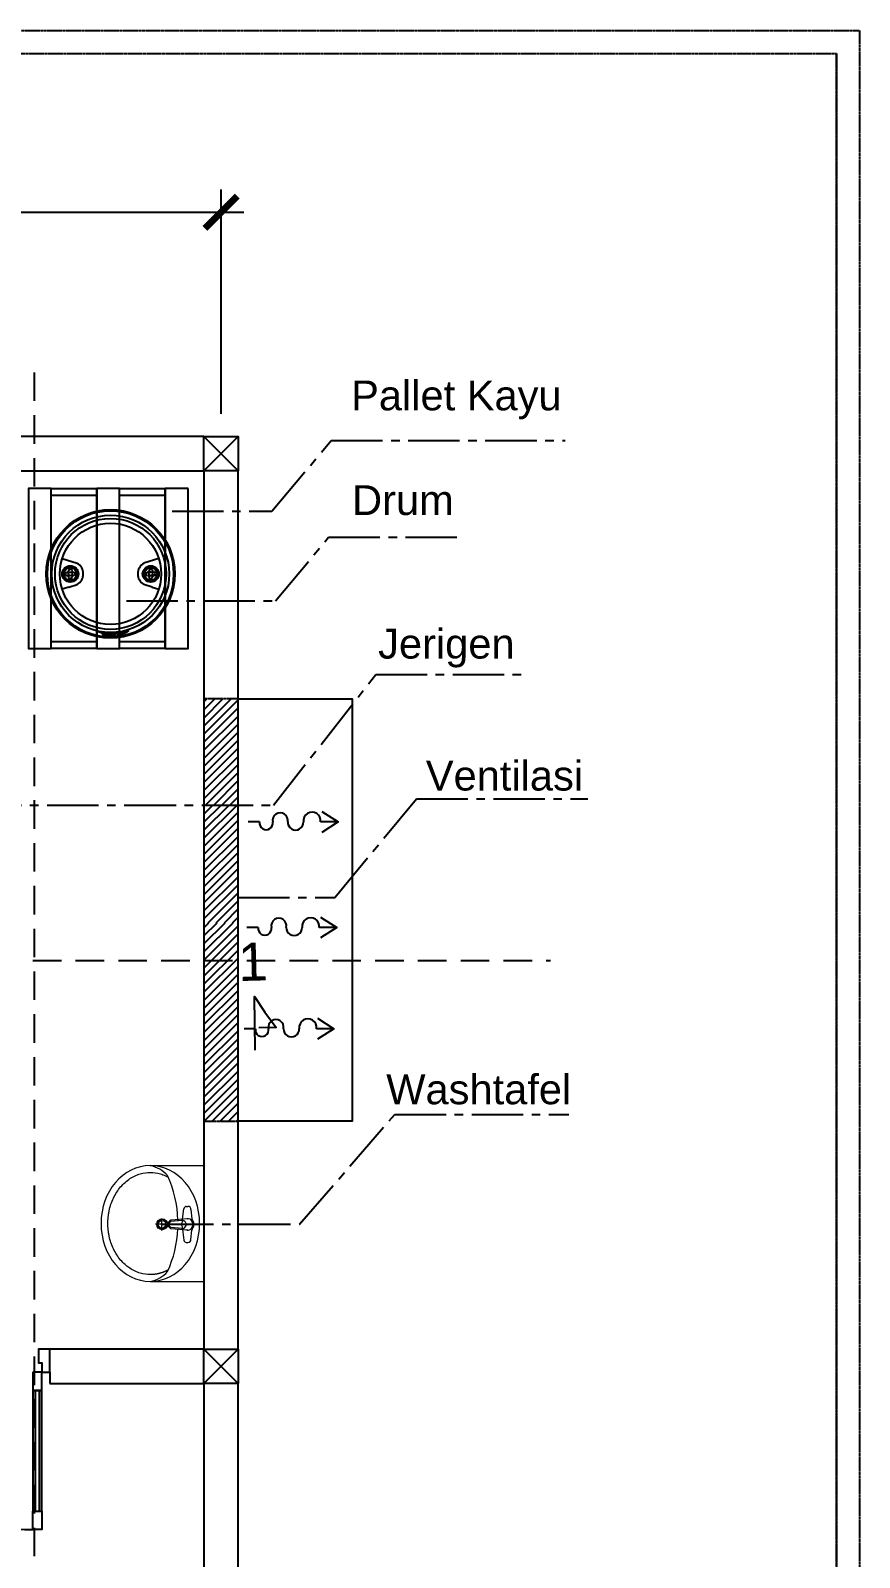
# Model space of a CAD drawing. Header units: millimetres. Extents: x 19989 to 114677, y -6335 to 49043.
# Drawn here: x 75628 to 79260, y 16777 to 23468 of the extents above; entities that cross this region are included whole.
import ezdxf

# ---------------------------------------------------------------- set-up
doc = ezdxf.new("R2010")
doc.units = ezdxf.units.MM
doc.header["$MEASUREMENT"] = 0
doc.linetypes.add('( Hidden )', pattern=[0.375, 0.25, -0.125])
doc.linetypes.add('CENTER2', pattern=[1.125, 0.75, -0.125, 0.125, -0.125])
doc.layers.get('Defpoints').update_dxf_attribs({"lineweight": 0})
for name, color, linetype in [('A-DIM', 15, 'Continuous'), ('A-Door', 150, 'Continuous'), ('A-Glaz', 92, 'Continuous'), ('Edges', 7, 'Continuous')]:
    doc.layers.add(name, color=color, linetype=linetype)
doc.styles.add('ISO9', font='iso9.shx')
doc.styles.get("Standard").update_dxf_attribs({"font": 'arial.ttf'})
doc.dimstyles.new('DIM100', dxfattribs={"dimscale": 100, "dimtxt": 1, "dimasz": 1, "dimexe": 1, "dimexo": 1, "dimgap": 1, "dimtad": 1, "dimdec": 0, "dimzin": 0, "dimdsep": 46, "dimtxsty": 'ISO9', "dimblk1": 'TICK', "dimblk2": 'TICK', "dimsah": 1, "dimcen": 0.09, "dimclrd": 15, "dimclre": 15, "dimclrt": 1, "dimadec": 0, "dimazin": 0, "dimtfac": 1, "dimtdec": 0, "dimtofl": 0, "dimtmove": 2, "dimatfit": 3, "dimldrblk": 'TICK', "dimfxl": 1, "dimtolj": 1, "dimtzin": 0, "dimarcsym": 0})

# ---------------------------------------------------------------- blocks, each defined once
blk = doc.blocks.new('TICK')
at = {"color": 2}
blk.add_line((-1, 0), (1, 0), dxfattribs=at)
at = {"color": 2, "const_width": 0.3, "flags": 128}
blk.add_lwpolyline([(-0.707, -0.707), (0.707, 0.707)], dxfattribs=at)
blk = doc.blocks.new('*D17')
at = {"layer": 'A-DIM', "color": 15, "lineweight": -2, "transparency": 16777216}
for p, q in [((73462.8, 21788.8), (73462.8, 22772.1)), ((76462.8, 21788.8), (76462.8, 22772.1)), ((73562.8, 22672.1), (76362.8, 22672.1))]:
    blk.add_line(p, q, dxfattribs=at)
at = {"layer": 'Defpoints', "color": 0, "transparency": 16777216}
for p in [(76462.8, 22672.1), (73462.8, 21688.8), (76462.8, 21688.8)]:
    blk.add_point(p, dxfattribs=at)
at = {"layer": 'A-DIM', "color": 15, "lineweight": -2, "transparency": 16777216, "xscale": 100, "yscale": 100, "zscale": 100, "rotation": 180}
blk.add_blockref('TICK', (73462.8, 22672.1), dxfattribs=at)
at = {"layer": 'A-DIM', "color": 15, "lineweight": -2, "transparency": 16777216, "xscale": 100, "yscale": 100, "zscale": 100}
blk.add_blockref('TICK', (76462.8, 22672.1), dxfattribs=at)
at = {"layer": 'A-DIM', "color": 1, "transparency": 16777216, "insert": (74962.8, 22822.1), "char_height": 100, "attachment_point": 5, "style": 'ISO9'}
blk.add_mtext('\\A1;3000', dxfattribs=at)
blk = doc.blocks.new('A$C33FC0FF0')
at = {"lineweight": 5}
for p, q in [((0, 0.4507), (0.508, 0.4507)), ((0, 0.2159), (0, 0.4507)), ((0.508, 0.2159), (0.508, 0.4507)), ((0.1789, 0.3732), (0.1792, 0.3806)), ((0.2354, 0.3571), (0.1891, 0.3634)), ((0.1929, 0.3939), (0.2338, 0.3984)), ((0.2335, 0.3797), (0.2398, 0.3058)), ((0.2409, 0.3556), (0.2454, 0.3058)), ((0.2576, 0.3357), (0.2576, 0.2387)), ((0.2759, 0.3552), (0.2714, 0.3058)), ((0.2832, 0.3797), (0.277, 0.3058)), ((0.281, 0.3571), (0.3273, 0.3634)), ((0.3236, 0.3939), (0.2827, 0.3984)), ((0.3375, 0.3732), (0.3372, 0.3806)), ((0.2483, 0.2966), (0.2503, 0.2841)), ((0.2681, 0.2966), (0.2661, 0.2841)), ((0.2841, 0.267), (0.2315, 0.267))]:
    blk.add_line(p, q, dxfattribs=at)
for radius in [0.0238, 0.0218, 0.0168]:
    blk.add_circle((0.2574, 0.2676), radius, dxfattribs=at)
for centre, radius, start, end in [((0.2584, 0.3802), 0.0249, 351.54663, 188.45337), ((0.2584, 0.3802), 0.0277, 49.17451, 130.75251), ((0.2584, 0.3802), 0.0219, 37.14189, 142.85811), ((0.2545, -0.1673), 0.5045, 91.75198, 114.66864), ((0.1903, 0.3749), 0.0115, 188.60956, 263.97132), ((0.1922, 0.381), 0.0129, 87.02469, 181.37616), ((0.2328, 0.4098), 0.0115, 274.68096, 310.75251), ((0.2584, 0.3555), 0.0175, 352.53044, 188.64942), ((0.2427, 0.3589), 0.00379, 241.88716, 322.88594), ((0.26, 0.3772), 0.0251, 235.27917, 265.14883), ((0.2557, 0.3798), 0.0276, 274.57232, 303.01377), ((0.2737, 0.3589), 0.00379, 217.11406, 298.11284), ((0.284, 0.4098), 0.0115, 229.17451, 265.31904), ((0.2545, -0.1673), 0.5045, 65.33136, 87.44894), ((0.3242, 0.381), 0.0129, 358.62384, 92.97531), ((0.3261, 0.3749), 0.0115, 276.02868, 351.39044), ((0.136, 0.1886), 0.1379, 131.90607, 168.53046), ((0.2584, 0.3149), 0.0207, 206.0612, 333.9388), ((0.2584, 0.3132), 0.015, 209.69773, 330.30227), ((0.2582, 0.2909), 0.0104, 220.61316, 319.38684), ((0.373, 0.1886), 0.1379, 11.46972, 48.09393)]:
    blk.add_arc(centre, radius, start, end, dxfattribs=at)
at = {"lineweight": 5, "extrusion": (5.55112e-17, -3.33067e-16, -1)}
blk.add_ellipse((0.254, 0.2159), major_axis=(0.254, 0), ratio=0.850394, dxfattribs=at)
at = {"lineweight": 5}
blk.add_open_spline([(0.4566, 0.295), (0.4577, 0.2931), (0.4587, 0.2912), (0.4603, 0.2883), (0.4607, 0.2873), (0.4617, 0.2854), (0.4622, 0.2844), (0.4627, 0.2832), (0.4629, 0.283), (0.4633, 0.282), (0.4636, 0.2813), (0.4644, 0.2796), (0.4648, 0.2786), (0.4657, 0.2767), (0.4661, 0.2757), (0.4668, 0.2737), (0.4672, 0.2728), (0.468, 0.2708), (0.4683, 0.2698), (0.469, 0.2679), (0.4694, 0.2669), (0.4699, 0.2655), (0.47, 0.265), (0.4703, 0.264), (0.4705, 0.2635), (0.4708, 0.2625), (0.471, 0.262), (0.4713, 0.2611), (0.4714, 0.2606), (0.4715, 0.2601), (0.4716, 0.2601), (0.4717, 0.2596), (0.4718, 0.2591), (0.4721, 0.2582), (0.4722, 0.2577), (0.4725, 0.2567), (0.4726, 0.2562), (0.4729, 0.2552), (0.473, 0.2548), (0.4734, 0.2533), (0.4736, 0.2523), (0.4741, 0.2504), (0.4743, 0.2494), (0.4747, 0.2475), (0.4749, 0.2465), (0.4753, 0.2446), (0.4755, 0.2437), (0.4758, 0.2417), (0.476, 0.2408), (0.4763, 0.2389), (0.4764, 0.2379), (0.4767, 0.236), (0.4768, 0.2351), (0.477, 0.2332), (0.4771, 0.2322), (0.4774, 0.2294), (0.4776, 0.2275), (0.4778, 0.2238), (0.4779, 0.2219), (0.478, 0.2191), (0.478, 0.2182), (0.478, 0.2168), (0.478, 0.2163), (0.478, 0.2159), (0.478, 0.2017), (0.476, 0.1868), (0.4693, 0.1641), (0.4665, 0.1565), (0.4595, 0.1415), (0.4553, 0.134), (0.4493, 0.1249), (0.448, 0.1231), (0.4429, 0.1159), (0.4387, 0.1106), (0.4281, 0.0987), (0.4214, 0.0921), (0.4069, 0.0798), (0.3992, 0.0741), (0.3828, 0.0636), (0.3742, 0.0588), (0.3564, 0.0503), (0.3473, 0.0466), (0.3286, 0.0403), (0.319, 0.0377), (0.305, 0.0347), (0.3003, 0.0339), (0.2908, 0.0324), (0.2861, 0.0318), (0.2769, 0.0308), (0.2722, 0.0304), (0.2631, 0.03), (0.2587, 0.0299), (0.2539, 0.0299), (0.2538, 0.0299), (0.2491, 0.0299), (0.2448, 0.03), (0.2358, 0.0304), (0.2311, 0.0308), (0.2219, 0.0318), (0.2172, 0.0324), (0.2077, 0.0339), (0.203, 0.0347), (0.189, 0.0377), (0.1794, 0.0403), (0.1607, 0.0466), (0.1516, 0.0503), (0.1338, 0.0588), (0.1252, 0.0636), (0.1088, 0.0741), (0.1011, 0.0798), (0.0866, 0.0921), (0.0799, 0.0987), (0.0678, 0.1123), (0.0623, 0.1195), (0.0527, 0.134), (0.0485, 0.1415), (0.0415, 0.1565), (0.0387, 0.1641), (0.032, 0.1868), (0.03, 0.2017), (0.03, 0.2301), (0.032, 0.245), (0.0387, 0.2676), (0.0415, 0.2752), (0.0469, 0.2866), (0.0489, 0.2906), (0.051, 0.2944)], degree=3, knots=[2.909358, 2.909358, 2.909358, 2.909358, 3.057135, 3.057135, 3.131023, 3.131023, 3.204911, 3.204911, 3.223577, 3.223577, 3.278799, 3.278799, 3.352687, 3.352687, 3.426575, 3.426575, 3.500463, 3.500463, 3.574351, 3.574351, 3.64824, 3.64824, 3.685184, 3.685184, 3.722128, 3.722128, 3.759072, 3.759072, 3.796016, 3.796016, 3.796675, 3.796675, 3.83296, 3.83296, 3.869904, 3.869904, 3.906848, 3.906848, 3.943792, 3.943792, 4.01768, 4.01768, 4.091568, 4.091568, 4.165457, 4.165457, 4.239345, 4.239345, 4.313233, 4.313233, 4.387121, 4.387121, 4.461009, 4.461009, 4.534897, 4.534897, 4.682673, 4.682673, 4.83045, 4.83045, 4.904338, 4.904338, 4.942871, 4.942871, 4.942871, 5.090647, 5.090647, 5.164535, 5.164535, 5.238424, 5.238424, 5.257089, 5.257089, 5.312312, 5.312312, 5.3862, 5.3862, 5.460088, 5.460088, 5.533976, 5.533976, 5.607864, 5.607864, 5.681752, 5.681752, 5.718696, 5.718696, 5.755641, 5.755641, 5.792585, 5.792585, 5.829529, 5.829529, 5.830188, 5.830188, 5.866473, 5.866473, 5.903417, 5.903417, 5.940361, 5.940361, 5.977305, 5.977305, 6.051193, 6.051193, 6.125081, 6.125081, 6.198969, 6.198969, 6.272857, 6.272857, 6.346746, 6.346746, 6.420634, 6.420634, 6.494522, 6.494522, 6.56841, 6.56841, 6.716186, 6.716186, 6.863963, 6.863963, 6.937851, 6.937851, 6.976384, 6.976384, 6.976384, 6.976384], dxfattribs=at)
blk = doc.blocks.new('plasticwaterdrumplan')
at = {"layer": 'Edges'}
for p, q in [((19.15, 3.55), (22, 2.66)), ((37.52, 3.55), (34.66, 2.66)), ((19.8, 0.65), (19.83, 0.88)), ((19.83, 0.42), (19.8, 0.65)), ((19.83, 0.88), (19.88, 1)), ((19.88, 0.3), (19.83, 0.42)), ((19.88, 1), (20.09, 0.86)), ((19.88, 0.3), (20.09, 0.44)), ((20.09, 0.86), (20.13, 0.97)), ((20.13, 0.33), (20.09, 0.44)), ((20.13, 0.97), (20.23, 1.1)), ((20.23, 0.2), (20.13, 0.33)), ((20.23, 1.1), (20.36, 1.2)), ((20.36, 0.1), (20.23, 0.2)), ((20.33, 1.45), (20.45, 1.5)), ((20.33, 1.45), (20.47, 1.24)), ((20.33, -0.15), (20.47, 0.06)), ((20.36, 1.2), (20.47, 1.24)), ((20.47, 0.06), (20.36, 0.1)), ((20.45, 1.5), (20.68, 1.53)), ((20.68, 1.53), (20.91, 1.5)), ((20.68, 1.01), (20.77, 1)), ((21.03, 1.45), (20.89, 1.24)), ((20.89, 1.24), (21, 1.2)), ((21, 0.1), (20.89, 0.06)), ((21.03, -0.15), (20.89, 0.06)), ((20.91, 1.5), (21.03, 1.45)), ((21, 1.2), (21.13, 1.1)), ((21.13, 0.2), (21, 0.1)), ((21.13, 1.1), (21.23, 0.97)), ((21.23, 0.33), (21.13, 0.2)), ((21.23, 0.97), (21.27, 0.86)), ((21.27, 0.44), (21.23, 0.33)), ((21.48, 1), (21.27, 0.86)), ((21.48, 0.3), (21.27, 0.44)), ((21.48, 1), (21.53, 0.88)), ((21.53, 0.42), (21.48, 0.3)), ((21.53, 0.88), (21.56, 0.65)), ((21.56, 0.65), (21.53, 0.42)), ((35.13, 0.88), (35.1, 0.65)), ((35.1, 0.65), (35.13, 0.42)), ((35.19, 1), (35.13, 0.88)), ((35.13, 0.42), (35.19, 0.3)), ((35.19, 1), (35.39, 0.86)), ((35.19, 0.3), (35.39, 0.44)), ((35.44, 0.97), (35.39, 0.86)), ((35.39, 0.44), (35.44, 0.33)), ((35.54, 1.1), (35.44, 0.97)), ((35.44, 0.33), (35.54, 0.2)), ((35.67, 1.2), (35.54, 1.1)), ((35.54, 0.2), (35.67, 0.1)), ((35.76, 1.5), (35.63, 1.45)), ((35.63, 1.45), (35.78, 1.24)), ((35.63, -0.15), (35.78, 0.06)), ((35.78, 1.24), (35.67, 1.2)), ((35.67, 0.1), (35.78, 0.06)), ((35.99, 1.53), (35.76, 1.5)), ((35.99, 1.01), (35.89, 1)), ((36.22, 1.5), (35.99, 1.53)), ((36.34, 1.45), (36.2, 1.24)), ((36.3, 1.2), (36.2, 1.24)), ((36.2, 0.06), (36.3, 0.1)), ((36.34, -0.15), (36.2, 0.06)), ((36.34, 1.45), (36.22, 1.5)), ((36.44, 1.1), (36.3, 1.2)), ((36.3, 0.1), (36.44, 0.2)), ((36.54, 0.97), (36.44, 1.1)), ((36.44, 0.2), (36.54, 0.33)), ((36.58, 0.86), (36.54, 0.97)), ((36.54, 0.33), (36.58, 0.44)), ((36.79, 1), (36.58, 0.86)), ((36.79, 0.3), (36.58, 0.44)), ((36.84, 0.88), (36.79, 1)), ((36.79, 0.3), (36.84, 0.42)), ((36.87, 0.65), (36.84, 0.88)), ((36.84, 0.42), (36.87, 0.65)), ((20.41, -1.85), (19.15, -2.26)), ((20.45, -0.2), (20.33, -0.15)), ((20.41, -1.85), (22, -1.35)), ((20.68, -0.23), (20.45, -0.2)), ((20.91, -0.2), (20.68, -0.23)), ((21.03, -0.15), (20.91, -0.2)), ((36.26, -1.85), (34.66, -1.35)), ((35.63, -0.15), (35.76, -0.2)), ((35.76, -0.2), (35.99, -0.23)), ((35.99, -0.23), (36.22, -0.2)), ((36.22, -0.2), (36.34, -0.15)), ((36.26, -1.85), (37.52, -2.26)), ((25.72, -10.23), (26.59, -10.46)), ((25.73, -10.21), (26.78, -10.49)), ((26.36, -10.41), (26.54, -10.46)), ((26.36, -10.43), (26.53, -10.48)), ((26.54, -10.46), (26.53, -10.48)), ((26.54, -10.46), (26.59, -10.47)), ((26.59, -10.46), (26.6, -10.46)), ((26.6, -10.48), (26.59, -10.47)), ((26.62, -10.47), (26.6, -10.46)), ((26.6, -10.46), (26.75, -10.5)), ((26.61, -10.48), (26.6, -10.48)), ((26.61, -10.48), (26.61, -10.49)), ((26.62, -10.5), (26.61, -10.49)), ((26.63, -10.48), (26.62, -10.47)), ((26.62, -10.47), (26.62, -10.47)), ((26.63, -10.5), (26.62, -10.5)), ((26.64, -10.49), (26.63, -10.48)), ((26.63, -10.51), (26.63, -10.5)), ((26.64, -10.52), (26.63, -10.51)), ((26.65, -10.5), (26.64, -10.49)), ((26.64, -10.49), (26.64, -10.49)), ((26.64, -10.53), (26.64, -10.52)), ((26.64, -10.54), (26.64, -10.53)), ((26.64, -10.57), (26.65, -10.54)), ((26.65, -10.54), (26.64, -10.54)), ((26.64, -10.59), (26.64, -10.57)), ((26.65, -10.61), (26.64, -10.59)), ((26.65, -10.51), (26.65, -10.5)), ((26.66, -10.52), (26.65, -10.51)), ((26.65, -10.51), (26.65, -10.51)), ((26.65, -10.54), (26.67, -10.53)), ((26.66, -10.53), (26.65, -10.55)), ((26.65, -10.55), (26.65, -10.54)), ((26.65, -10.55), (26.65, -10.55)), ((26.66, -10.64), (26.65, -10.61)), ((26.66, -10.53), (26.66, -10.52)), ((26.67, -10.56), (26.66, -10.57)), ((26.66, -10.57), (26.66, -10.59)), ((26.66, -10.59), (26.66, -10.6)), ((26.66, -10.6), (26.67, -10.62)), ((26.68, -10.66), (26.66, -10.64)), ((26.67, -10.53), (26.69, -10.51)), ((26.68, -10.54), (26.67, -10.56)), ((26.67, -10.62), (26.69, -10.64)), ((26.7, -10.53), (26.68, -10.54)), ((26.7, -10.67), (26.68, -10.66)), ((26.69, -10.51), (26.72, -10.5)), ((26.7, -10.56), (26.69, -10.59)), ((26.69, -10.59), (26.7, -10.63)), ((26.69, -10.64), (26.71, -10.65)), ((26.72, -10.53), (26.7, -10.53)), ((26.72, -10.54), (26.7, -10.56)), ((26.7, -10.63), (26.72, -10.65)), ((26.73, -10.68), (26.7, -10.67)), ((26.71, -10.65), (26.73, -10.66)), ((26.72, -10.5), (26.75, -10.5)), ((26.74, -10.52), (26.72, -10.53)), ((26.75, -10.53), (26.72, -10.54)), ((26.72, -10.65), (26.77, -10.66)), ((26.73, -10.66), (26.76, -10.67)), ((26.75, -10.69), (26.73, -10.68)), ((26.77, -10.53), (26.74, -10.52)), ((26.75, -10.5), (26.77, -10.5)), ((26.75, -10.5), (26.77, -10.51)), ((26.78, -10.54), (26.75, -10.53)), ((26.78, -10.69), (26.75, -10.69)), ((26.76, -10.67), (26.77, -10.66)), ((26.77, -10.5), (26.8, -10.51)), ((26.8, -10.51), (26.77, -10.51)), ((26.79, -10.54), (26.77, -10.53)), ((26.77, -10.66), (26.81, -10.68)), ((26.78, -10.49), (27.01, -10.56)), ((26.78, -10.49), (26.8, -10.51)), ((26.78, -10.54), (26.8, -10.55)), ((26.81, -10.68), (26.78, -10.69)), ((26.81, -10.55), (26.79, -10.54)), ((26.8, -10.51), (26.82, -10.53)), ((26.81, -10.55), (26.8, -10.55)), ((26.81, -10.55), (26.81, -10.55)), ((26.81, -10.55), (26.85, -10.56)), ((26.81, -10.68), (26.81, -10.68)), ((26.81, -10.68), (26.93, -10.71)), ((26.82, -10.53), (26.84, -10.55)), ((26.84, -10.55), (26.85, -10.56)), ((26.85, -10.56), (27.07, -10.63)), ((26.9, -10.77), (26.89, -10.83)), ((26.89, -10.83), (26.9, -10.77)), ((26.89, -10.83), (26.9, -10.88)), ((26.9, -10.88), (26.89, -10.83)), ((26.89, -10.83), (26.89, -10.83)), ((26.9, -10.83), (26.89, -10.83)), ((26.93, -10.72), (26.9, -10.77)), ((26.9, -10.77), (26.93, -10.72)), ((26.9, -10.77), (26.91, -10.77)), ((26.9, -10.83), (26.91, -10.77)), ((26.9, -10.77), (26.9, -10.77)), ((26.9, -10.83), (26.91, -10.78)), ((26.91, -10.88), (26.9, -10.83)), ((26.9, -10.88), (26.9, -10.83)), ((26.9, -10.83), (26.9, -10.83)), ((26.9, -10.88), (26.91, -10.93)), ((26.91, -10.88), (26.9, -10.88)), ((26.9, -10.88), (26.9, -10.88)), ((26.9, -10.88), (26.9, -10.88)), ((26.92, -10.93), (26.9, -10.88)), ((26.92, -10.93), (26.9, -10.88)), ((26.91, -10.78), (26.93, -10.73)), ((26.91, -10.77), (26.93, -10.73)), ((26.91, -10.77), (26.91, -10.78)), ((26.91, -10.83), (26.92, -10.78)), ((26.92, -10.78), (26.91, -10.83)), ((26.91, -10.83), (26.92, -10.88)), ((26.91, -10.88), (26.91, -10.83)), ((26.93, -10.93), (26.91, -10.88)), ((26.92, -10.93), (26.91, -10.88)), ((26.91, -10.93), (26.95, -10.98)), ((26.92, -10.93), (26.91, -10.93)), ((26.92, -10.78), (26.94, -10.73)), ((26.94, -10.73), (26.92, -10.78)), ((26.92, -10.88), (26.93, -10.93)), ((26.92, -10.93), (26.92, -10.93)), ((26.92, -10.93), (26.92, -10.93)), ((26.95, -10.98), (26.92, -10.93)), ((26.95, -10.97), (26.92, -10.93)), ((26.95, -10.98), (26.92, -10.93)), ((26.93, -10.71), (26.93, -10.72)), ((26.93, -10.72), (26.94, -10.71)), ((26.94, -10.71), (26.93, -10.71)), ((26.93, -10.73), (26.94, -10.72)), ((26.93, -10.73), (26.94, -10.72)), ((26.93, -10.73), (26.93, -10.72)), ((26.93, -10.72), (26.93, -10.72)), ((26.93, -10.73), (26.93, -10.73)), ((26.93, -10.93), (26.96, -10.97)), ((26.96, -10.97), (26.93, -10.93)), ((26.94, -10.72), (26.94, -10.71)), ((26.95, -10.72), (26.94, -10.73)), ((26.94, -10.73), (26.95, -10.72)), ((26.95, -10.72), (26.94, -10.72)), ((26.94, -10.72), (26.94, -10.72)), ((27.05, -10.75), (26.95, -10.72)), ((26.95, -10.72), (26.95, -10.72)), ((26.99, -11.01), (26.95, -10.97)), ((26.95, -10.98), (26.95, -10.97)), ((26.95, -10.98), (26.99, -11.02)), ((26.99, -11.01), (26.95, -10.98)), ((26.99, -11.01), (26.95, -10.98)), ((26.95, -10.98), (26.95, -10.98)), ((26.95, -10.98), (26.95, -10.98)), ((26.96, -10.97), (27, -11)), ((27, -11), (26.96, -10.97)), ((26.99, -11.01), (26.99, -11.01)), ((26.99, -11.01), (26.99, -11.01)), ((26.99, -11.01), (26.99, -11.02)), ((27.04, -11.03), (26.99, -11.01)), ((27.04, -11.03), (26.99, -11.01)), ((27.04, -11.04), (26.99, -11.01)), ((26.99, -11.02), (27.04, -11.04)), ((27.02, -10.78), (27, -10.85)), ((27, -10.85), (27.02, -10.91)), ((27, -11), (27.04, -11.02)), ((27.04, -11.03), (27, -11)), ((27.05, -10.75), (27.02, -10.78)), ((27.02, -10.91), (27.07, -10.96)), ((27.04, -11.02), (27.32, -11.11)), ((27.32, -11.13), (27.04, -11.03)), ((27.32, -11.12), (27.04, -11.03)), ((27.32, -11.12), (27.04, -11.03)), ((27.31, -11.13), (27.04, -11.04)), ((27.04, -11.04), (27.04, -11.04)), ((27.31, -11.13), (27.04, -11.04)), ((27.26, -10.81), (27.05, -10.75)), ((27.07, -10.63), (27.11, -10.63)), ((27.08, -10.63), (27.07, -10.63)), ((27.07, -10.96), (27.13, -10.98)), ((27.08, -10.63), (27.11, -10.63)), ((27.09, -10.64), (27.08, -10.63)), ((27.09, -10.64), (27.11, -10.63)), ((27.1, -10.64), (27.09, -10.64)), ((27.1, -10.64), (27.11, -10.64)), ((27.11, -10.64), (27.1, -10.64)), ((27.17, -10.64), (27.11, -10.63)), ((27.11, -10.63), (27.11, -10.63)), ((27.11, -10.63), (27.11, -10.63)), ((27.11, -10.63), (27.17, -10.64)), ((27.11, -10.63), (27.17, -10.64)), ((27.11, -10.64), (27.11, -10.63)), ((27.11, -10.64), (27.11, -10.64)), ((27.11, -10.64), (27.17, -10.65)), ((27.11, -10.64), (27.17, -10.65)), ((27.15, -10.65), (27.11, -10.64)), ((27.13, -10.98), (27.2, -10.96)), ((27.17, -10.66), (27.15, -10.65)), ((28.04, -10.93), (27.15, -10.65)), ((27.44, -10.69), (27.17, -10.64)), ((27.44, -10.68), (27.17, -10.64)), ((27.44, -10.68), (27.17, -10.64)), ((27.43, -10.7), (27.17, -10.65)), ((27.44, -10.69), (27.17, -10.65)), ((27.17, -10.66), (27.43, -10.7)), ((27.2, -10.96), (27.25, -10.91)), ((27.25, -10.91), (27.27, -10.85)), ((27.27, -10.85), (27.26, -10.81)), ((28, -11.04), (27.26, -10.81)), ((27.31, -11.13), (27.6, -11.21)), ((27.6, -11.2), (27.31, -11.13)), ((27.32, -11.11), (27.6, -11.19)), ((27.6, -11.19), (27.32, -11.12)), ((27.6, -11.2), (27.32, -11.12)), ((27.6, -11.2), (27.32, -11.13)), ((27.43, -10.7), (27.7, -10.74)), ((27.7, -10.73), (27.43, -10.7)), ((27.44, -10.68), (27.71, -10.72)), ((27.71, -10.72), (27.44, -10.68)), ((27.71, -10.73), (27.44, -10.69)), ((27.71, -10.72), (27.44, -10.69)), ((27.6, -11.19), (27.89, -11.24)), ((27.88, -11.25), (27.6, -11.19)), ((27.88, -11.25), (27.6, -11.2)), ((27.88, -11.25), (27.6, -11.2)), ((27.88, -11.26), (27.6, -11.2)), ((27.88, -11.26), (27.6, -11.21)), ((27.98, -10.76), (27.7, -10.73)), ((27.7, -10.74), (27.98, -10.76)), ((27.71, -10.72), (27.98, -10.74)), ((27.98, -10.75), (27.71, -10.72)), ((27.98, -10.75), (27.71, -10.72)), ((27.98, -10.75), (27.71, -10.73)), ((28.17, -11.28), (27.88, -11.25)), ((28.17, -11.29), (27.88, -11.25)), ((28.17, -11.28), (27.88, -11.25)), ((28.17, -11.29), (27.88, -11.26)), ((28.17, -11.29), (27.88, -11.26)), ((27.89, -11.24), (28.17, -11.27)), ((28.25, -10.76), (27.98, -10.74)), ((28.25, -10.77), (27.98, -10.75)), ((28.25, -10.77), (27.98, -10.75)), ((28.25, -10.76), (27.98, -10.75)), ((28.25, -10.78), (27.98, -10.76)), ((27.98, -10.76), (28.25, -10.78)), ((28.04, -11.11), (28, -11.04)), ((28.01, -11.04), (28, -11.04)), ((28.01, -11.04), (28.04, -11.1)), ((28.02, -11.05), (28.01, -11.04)), ((28.02, -11.05), (28.04, -11.1)), ((28.02, -11.05), (28.05, -11.09)), ((28.02, -11.05), (28.02, -11.05)), ((28.03, -11.05), (28.02, -11.05)), ((28.05, -11.09), (28.03, -11.05)), ((28.03, -11.05), (28.05, -11.09)), ((28.03, -11.05), (28.05, -11.09)), ((28.03, -11.05), (28.03, -11.05)), ((28.03, -11.05), (28.03, -11.05)), ((28.03, -11.05), (28.07, -11.06)), ((28.04, -10.93), (28.09, -10.9)), ((28.05, -10.93), (28.04, -10.93)), ((28.05, -11.09), (28.04, -11.1)), ((28.04, -11.1), (28.04, -11.1)), ((28.04, -11.1), (28.13, -11.12)), ((28.04, -11.1), (28.12, -11.12)), ((28.13, -11.13), (28.04, -11.11)), ((28.1, -10.9), (28.05, -10.93)), ((28.1, -10.91), (28.05, -10.93)), ((28.05, -10.93), (28.05, -10.93)), ((28.06, -10.93), (28.05, -10.93)), ((28.12, -11.11), (28.05, -11.09)), ((28.05, -11.09), (28.05, -11.09)), ((28.05, -11.09), (28.05, -11.09)), ((28.05, -11.09), (28.12, -11.12)), ((28.05, -11.09), (28.12, -11.11)), ((28.1, -10.91), (28.06, -10.93)), ((28.1, -10.91), (28.06, -10.94)), ((28.06, -10.94), (28.1, -10.92)), ((28.06, -10.94), (28.06, -10.93)), ((28.06, -10.94), (28.11, -10.95)), ((28.06, -10.94), (28.06, -10.94)), ((28.08, -11.07), (28.07, -11.06)), ((28.08, -11.07), (28.09, -11.07)), ((28.09, -10.9), (28.18, -10.92)), ((28.09, -11.07), (28.1, -11.07)), ((28.09, -11.07), (28.09, -11.07)), ((28.09, -11.07), (28.09, -11.07)), ((28.18, -10.92), (28.1, -10.9)), ((28.1, -10.91), (28.1, -10.9)), ((28.18, -10.93), (28.1, -10.91)), ((28.17, -10.93), (28.1, -10.91)), ((28.1, -10.91), (28.1, -10.91)), ((28.17, -10.93), (28.1, -10.91)), ((28.1, -10.91), (28.1, -10.91)), ((28.1, -10.92), (28.1, -10.91)), ((28.1, -10.92), (28.17, -10.94)), ((28.1, -11.07), (28.1, -11.07)), ((28.1, -11.07), (28.1, -11.07)), ((28.11, -11.07), (28.1, -11.07)), ((28.11, -10.95), (28.11, -10.95)), ((28.11, -10.95), (28.11, -10.95)), ((28.14, -10.96), (28.11, -10.95)), ((28.11, -10.95), (28.11, -10.95)), ((28.11, -10.95), (28.11, -10.95)), ((28.11, -11.07), (28.14, -11.07)), ((28.19, -11.07), (28.12, -11.11)), ((28.12, -11.11), (28.19, -11.07)), ((28.12, -11.12), (28.2, -11.08)), ((28.12, -11.12), (28.19, -11.08)), ((28.12, -11.12), (28.12, -11.11)), ((28.12, -11.11), (28.12, -11.11)), ((28.13, -11.12), (28.12, -11.12)), ((28.12, -11.12), (28.12, -11.12)), ((28.13, -11.12), (28.2, -11.08)), ((28.2, -11.09), (28.13, -11.13)), ((28.17, -10.99), (28.14, -10.96)), ((28.14, -11.07), (28.16, -11.05)), ((28.16, -11.05), (28.17, -11.02)), ((28.18, -10.93), (28.17, -10.93)), ((28.17, -10.93), (28.17, -10.93)), ((28.17, -10.93), (28.17, -10.94)), ((28.21, -11), (28.17, -10.93)), ((28.21, -11), (28.17, -10.93)), ((28.17, -10.94), (28.21, -11)), ((28.17, -11.02), (28.17, -10.99)), ((28.17, -11.27), (28.46, -11.29)), ((28.46, -11.29), (28.17, -11.28)), ((28.46, -11.3), (28.17, -11.28)), ((28.17, -11.29), (28.46, -11.31)), ((28.46, -11.3), (28.17, -11.29)), ((28.46, -11.3), (28.17, -11.29)), ((28.18, -10.92), (28.18, -10.93)), ((28.22, -11), (28.18, -10.92)), ((28.18, -10.92), (28.23, -11)), ((28.22, -11), (28.18, -10.93)), ((28.21, -11), (28.19, -11.07)), ((28.19, -11.08), (28.21, -11)), ((28.19, -11.07), (28.21, -11)), ((28.19, -11.08), (28.19, -11.07)), ((28.19, -11.07), (28.19, -11.07)), ((28.2, -11.08), (28.19, -11.08)), ((28.23, -11), (28.2, -11.09)), ((28.2, -11.08), (28.22, -11)), ((28.2, -11.08), (28.22, -11)), ((28.2, -11.08), (28.2, -11.08)), ((28.21, -11), (28.22, -11)), ((28.21, -11), (28.21, -11)), ((28.21, -11), (28.21, -11)), ((28.22, -11), (28.22, -11)), ((28.25, -10.76), (28.52, -10.77)), ((28.52, -10.77), (28.25, -10.76)), ((28.52, -10.78), (28.25, -10.77)), ((28.52, -10.78), (28.25, -10.77)), ((28.25, -10.78), (28.52, -10.79)), ((28.52, -10.79), (28.25, -10.78)), ((28.43, -10.93), (29.05, -10.92)), ((28.44, -11.17), (28.43, -10.93)), ((28.43, -10.93), (28.44, -10.94)), ((29.04, -10.93), (28.44, -10.94)), ((29.04, -10.93), (28.44, -10.94)), ((28.44, -10.94), (28.44, -11.16)), ((28.44, -10.94), (28.45, -11.16)), ((28.44, -10.94), (28.45, -10.95)), ((28.44, -10.94), (28.44, -10.94)), ((29.04, -11.15), (28.44, -11.16)), ((28.44, -11.16), (28.44, -11.17)), ((28.45, -11.16), (28.44, -11.16)), ((28.44, -11.17), (29.05, -11.16)), ((28.45, -10.95), (29.03, -10.94)), ((29.03, -10.94), (28.45, -10.95)), ((29.03, -10.94), (28.45, -10.95)), ((28.46, -11.15), (28.45, -10.95)), ((28.45, -10.95), (28.45, -11.15)), ((28.45, -10.95), (28.45, -10.95)), ((28.45, -10.95), (28.45, -10.95)), ((28.45, -10.95), (28.45, -11.15)), ((29.03, -11.14), (28.45, -11.15)), ((28.45, -11.15), (28.45, -11.15)), ((28.45, -11.15), (28.45, -11.16)), ((28.46, -11.15), (28.45, -11.15)), ((29.04, -11.15), (28.45, -11.16)), ((29.03, -11.15), (28.45, -11.15)), ((29.03, -11.14), (28.46, -11.15)), ((28.46, -11.29), (28.75, -11.28)), ((28.75, -11.29), (28.46, -11.29)), ((28.75, -11.29), (28.46, -11.3)), ((28.76, -11.29), (28.46, -11.3)), ((28.76, -11.3), (28.46, -11.3)), ((28.76, -11.3), (28.46, -11.31)), ((28.52, -10.77), (28.79, -10.77)), ((28.79, -10.77), (28.52, -10.77)), ((28.79, -10.78), (28.52, -10.78)), ((28.79, -10.78), (28.52, -10.78)), ((28.52, -10.79), (28.79, -10.79)), ((28.79, -10.79), (28.52, -10.79)), ((28.75, -11.28), (29.04, -11.25)), ((29.04, -11.26), (28.75, -11.29)), ((29.04, -11.26), (28.75, -11.29)), ((29.05, -11.27), (28.76, -11.3)), ((29.05, -11.27), (28.76, -11.29)), ((29.05, -11.27), (28.76, -11.3)), ((29.06, -10.76), (28.79, -10.77)), ((29.06, -10.76), (28.79, -10.77)), ((29.06, -10.77), (28.79, -10.78)), ((29.06, -10.77), (28.79, -10.78)), ((29.06, -10.78), (28.79, -10.79)), ((28.79, -10.79), (29.06, -10.78)), ((29.03, -10.94), (29.04, -10.93)), ((29.03, -10.94), (29.03, -11.14)), ((29.03, -11.15), (29.03, -10.94)), ((29.03, -11.14), (29.03, -10.94)), ((29.03, -10.94), (29.03, -10.94)), ((29.03, -10.94), (29.03, -10.94)), ((29.03, -11.15), (29.03, -11.14)), ((29.03, -11.14), (29.03, -11.14)), ((29.04, -11.15), (29.03, -11.15)), ((29.04, -10.93), (29.05, -10.92)), ((29.04, -11.15), (29.04, -10.93)), ((29.04, -11.15), (29.04, -10.93)), ((29.04, -10.93), (29.04, -10.93)), ((29.05, -11.16), (29.04, -11.15)), ((29.04, -11.15), (29.04, -11.15)), ((29.04, -11.25), (29.33, -11.21)), ((29.33, -11.21), (29.04, -11.26)), ((29.33, -11.22), (29.04, -11.26)), ((29.05, -10.92), (29.05, -11.16)), ((29.33, -11.22), (29.05, -11.27)), ((29.33, -11.22), (29.05, -11.27)), ((29.05, -11.27), (29.33, -11.23)), ((29.06, -10.76), (29.33, -10.74)), ((29.33, -10.75), (29.06, -10.77)), ((29.33, -10.75), (29.06, -10.76)), ((29.06, -10.78), (29.33, -10.76)), ((29.33, -10.76), (29.06, -10.78)), ((29.33, -10.76), (29.06, -10.77)), ((29.81, -10.63), (29.33, -10.75)), ((29.8, -10.63), (29.33, -10.75)), ((29.8, -10.63), (29.33, -10.74)), ((29.81, -10.64), (29.33, -10.75)), ((29.33, -10.75), (29.33, -10.74)), ((29.33, -10.75), (29.33, -10.75)), ((29.33, -10.75), (29.33, -10.75)), ((29.33, -10.75), (29.34, -10.76)), ((29.33, -10.75), (29.33, -10.76)), ((29.33, -10.76), (29.33, -10.76)), ((29.33, -10.76), (29.34, -10.76)), ((29.33, -10.77), (29.34, -10.76)), ((29.33, -10.76), (29.33, -10.76)), ((29.33, -10.76), (29.33, -10.76)), ((29.33, -10.76), (29.34, -10.76)), ((29.33, -10.76), (29.33, -10.76)), ((29.33, -10.76), (29.33, -10.77)), ((29.33, -10.76), (29.33, -10.76)), ((29.83, -11.05), (29.33, -11.22)), ((29.33, -11.21), (29.83, -11.05)), ((29.83, -11.06), (29.33, -11.22)), ((29.83, -11.06), (29.33, -11.22)), ((29.84, -11.06), (29.33, -11.23)), ((29.84, -11.07), (29.33, -11.23)), ((29.33, -11.21), (29.33, -11.21)), ((29.33, -11.21), (29.33, -11.21)), ((29.33, -11.21), (29.33, -11.21)), ((29.33, -11.21), (29.33, -11.21)), ((29.33, -11.21), (29.33, -11.21)), ((29.33, -11.21), (29.33, -11.21)), ((29.33, -11.21), (29.33, -11.21)), ((29.33, -11.21), (29.33, -11.22)), ((29.33, -11.22), (29.33, -11.23)), ((29.33, -11.22), (29.33, -11.22)), ((29.33, -11.22), (29.33, -11.22)), ((29.33, -11.22), (29.33, -11.22)), ((29.33, -11.22), (29.33, -11.22)), ((29.33, -11.23), (29.33, -11.23)), ((29.81, -10.64), (29.34, -10.76)), ((29.34, -10.76), (29.81, -10.65)), ((29.34, -10.76), (29.34, -10.76)), ((30.28, -10.5), (29.8, -10.63)), ((30.28, -10.5), (29.8, -10.63)), ((30.28, -10.51), (29.81, -10.63)), ((30.28, -10.51), (29.81, -10.64)), ((30.29, -10.51), (29.81, -10.64)), ((29.81, -10.65), (30.29, -10.52)), ((30.32, -10.87), (29.83, -11.05)), ((29.83, -11.05), (30.32, -10.87)), ((30.32, -10.88), (29.83, -11.06)), ((30.33, -10.88), (29.83, -11.06)), ((30.33, -10.88), (29.84, -11.07)), ((30.33, -10.88), (29.84, -11.06)), ((30.76, -10.36), (30.28, -10.5)), ((30.76, -10.37), (30.28, -10.51)), ((30.76, -10.37), (30.28, -10.5)), ((30.76, -10.37), (30.28, -10.51)), ((30.29, -10.52), (30.76, -10.38)), ((30.76, -10.38), (30.29, -10.51)), ((30.32, -10.87), (30.8, -10.67)), ((30.8, -10.67), (30.32, -10.87)), ((30.8, -10.68), (30.32, -10.88)), ((30.81, -10.68), (30.33, -10.88)), ((30.81, -10.68), (30.33, -10.88)), ((30.33, -10.88), (30.81, -10.69)), ((30.76, -10.36), (31.23, -10.22)), ((30.76, -10.38), (31.3, -10.22)), ((31.23, -10.22), (30.76, -10.37)), ((31.23, -10.22), (30.76, -10.37)), ((31.24, -10.23), (30.76, -10.38)), ((31.23, -10.23), (30.76, -10.37)), ((30.8, -10.67), (31.26, -10.46)), ((31.27, -10.46), (30.8, -10.67)), ((31.27, -10.46), (30.8, -10.68)), ((31.28, -10.47), (30.81, -10.69)), ((31.27, -10.47), (30.81, -10.68)), ((31.28, -10.47), (30.81, -10.68)), ((31.26, -10.21), (31.23, -10.22)), ((31.26, -10.21), (31.23, -10.22)), ((31.27, -10.21), (31.23, -10.22)), ((31.27, -10.22), (31.23, -10.23)), ((31.27, -10.22), (31.24, -10.23)), ((31.26, -10.21), (31.3, -10.2)), ((31.3, -10.2), (31.26, -10.21)), ((31.26, -10.46), (31.33, -10.42)), ((31.3, -10.2), (31.27, -10.21)), ((31.3, -10.21), (31.27, -10.22)), ((31.3, -10.21), (31.27, -10.22)), ((31.3, -10.44), (31.27, -10.46)), ((31.31, -10.45), (31.27, -10.46)), ((31.31, -10.45), (31.27, -10.47)), ((31.31, -10.45), (31.28, -10.47)), ((31.31, -10.45), (31.28, -10.47)), ((31.3, -10.2), (31.33, -10.19)), ((31.33, -10.19), (31.3, -10.2)), ((31.33, -10.19), (31.3, -10.2)), ((31.34, -10.2), (31.3, -10.21)), ((31.33, -10.2), (31.3, -10.21)), ((31.3, -10.22), (31.34, -10.21)), ((31.34, -10.43), (31.3, -10.44)), ((31.34, -10.43), (31.31, -10.45)), ((31.35, -10.43), (31.31, -10.45)), ((31.35, -10.43), (31.31, -10.45)), ((31.31, -10.45), (31.35, -10.44)), ((31.36, -10.18), (31.33, -10.19)), ((31.37, -10.18), (31.33, -10.19)), ((31.37, -10.18), (31.33, -10.19)), ((31.37, -10.19), (31.33, -10.2)), ((31.33, -10.42), (31.4, -10.39)), ((31.34, -10.21), (31.4, -10.19)), ((31.37, -10.19), (31.34, -10.2)), ((31.38, -10.41), (31.34, -10.43)), ((31.37, -10.41), (31.34, -10.43)), ((31.38, -10.41), (31.35, -10.43)), ((31.35, -10.44), (31.39, -10.42)), ((31.38, -10.42), (31.35, -10.43)), ((31.4, -10.17), (31.36, -10.18)), ((31.4, -10.17), (31.37, -10.18)), ((31.4, -10.18), (31.37, -10.19)), ((31.4, -10.18), (31.37, -10.18)), ((31.4, -10.18), (31.37, -10.19)), ((31.41, -10.39), (31.37, -10.41)), ((31.41, -10.39), (31.38, -10.41)), ((31.42, -10.4), (31.38, -10.42)), ((31.42, -10.4), (31.38, -10.41)), ((31.42, -10.4), (31.39, -10.42)), ((31.4, -10.17), (31.43, -10.16)), ((31.43, -10.16), (31.4, -10.17)), ((31.44, -10.17), (31.4, -10.18)), ((31.43, -10.17), (31.4, -10.18)), ((31.43, -10.17), (31.4, -10.18)), ((31.4, -10.19), (31.44, -10.18)), ((31.4, -10.39), (31.44, -10.37)), ((31.45, -10.37), (31.41, -10.39)), ((31.44, -10.37), (31.41, -10.39)), ((31.42, -10.4), (31.46, -10.38)), ((31.45, -10.38), (31.42, -10.4)), ((31.45, -10.38), (31.42, -10.4)), ((31.47, -10.15), (31.43, -10.16)), ((31.47, -10.15), (31.43, -10.16)), ((31.47, -10.16), (31.43, -10.17)), ((31.47, -10.16), (31.43, -10.17)), ((31.44, -10.18), (31.5, -10.16)), ((31.47, -10.17), (31.44, -10.17)), ((31.44, -10.37), (31.51, -10.33)), ((31.48, -10.35), (31.44, -10.37)), ((31.48, -10.36), (31.45, -10.37)), ((31.49, -10.36), (31.45, -10.38)), ((31.49, -10.36), (31.45, -10.38)), ((31.46, -10.38), (31.49, -10.36)), ((31.5, -10.14), (31.47, -10.15)), ((31.5, -10.15), (31.47, -10.16)), ((31.5, -10.15), (31.47, -10.15)), ((31.5, -10.15), (31.47, -10.16)), ((31.5, -10.16), (31.47, -10.17)), ((31.51, -10.33), (31.48, -10.35)), ((31.52, -10.34), (31.48, -10.36)), ((31.53, -10.34), (31.49, -10.36)), ((31.52, -10.34), (31.49, -10.36)), ((31.52, -10.34), (31.49, -10.36)), ((31.5, -10.14), (31.53, -10.13)), ((31.54, -10.14), (31.5, -10.15)), ((31.54, -10.14), (31.5, -10.15)), ((31.53, -10.14), (31.5, -10.15)), ((31.5, -10.16), (31.54, -10.15)), ((31.54, -10.15), (31.5, -10.16)), ((31.51, -10.33), (31.54, -10.31)), ((31.55, -10.32), (31.51, -10.33)), ((31.56, -10.32), (31.52, -10.34)), ((31.55, -10.32), (31.52, -10.34)), ((31.56, -10.32), (31.52, -10.34)), ((31.57, -10.13), (31.53, -10.13)), ((31.57, -10.13), (31.53, -10.14)), ((31.56, -10.33), (31.53, -10.34)), ((31.57, -10.13), (31.54, -10.14)), ((31.57, -10.14), (31.54, -10.15)), ((31.57, -10.14), (31.54, -10.14)), ((31.54, -10.15), (31.59, -10.14)), ((31.54, -10.31), (31.61, -10.27)), ((31.59, -10.3), (31.55, -10.32)), ((31.58, -10.3), (31.55, -10.32)), ((31.59, -10.3), (31.56, -10.32)), ((31.59, -10.3), (31.56, -10.32)), ((31.56, -10.33), (31.6, -10.31)), ((31.6, -10.12), (31.57, -10.13)), ((31.6, -10.12), (31.57, -10.13)), ((31.6, -10.13), (31.57, -10.14)), ((31.6, -10.13), (31.57, -10.13)), ((31.59, -10.14), (31.57, -10.14)), ((31.61, -10.28), (31.58, -10.3)), ((31.6, -10.13), (31.59, -10.14)), ((31.59, -10.14), (31.6, -10.14)), ((31.61, -10.14), (31.59, -10.14)), ((31.59, -10.14), (31.59, -10.14)), ((31.62, -10.28), (31.59, -10.3)), ((31.62, -10.28), (31.59, -10.3)), ((31.63, -10.29), (31.59, -10.3)), ((31.6, -10.12), (31.63, -10.13)), ((31.63, -10.13), (31.6, -10.12)), ((31.6, -10.12), (31.6, -10.12)), ((31.62, -10.13), (31.6, -10.12)), ((31.6, -10.12), (31.6, -10.13)), ((31.62, -10.13), (31.6, -10.13)), ((31.62, -10.13), (31.6, -10.13)), ((31.6, -10.13), (31.6, -10.13)), ((31.6, -10.14), (31.62, -10.15)), ((31.63, -10.29), (31.6, -10.31)), ((31.63, -10.15), (31.61, -10.14)), ((31.61, -10.27), (31.66, -10.24)), ((31.65, -10.26), (31.61, -10.28)), ((31.64, -10.14), (31.62, -10.13)), ((31.64, -10.14), (31.62, -10.13)), ((31.62, -10.13), (31.62, -10.13)), ((31.65, -10.14), (31.62, -10.13)), ((31.62, -10.13), (31.62, -10.13)), ((31.62, -10.13), (31.63, -10.13)), ((31.62, -10.15), (31.64, -10.16)), ((31.65, -10.26), (31.62, -10.28)), ((31.66, -10.26), (31.62, -10.28)), ((31.65, -10.13), (31.63, -10.13)), ((31.63, -10.13), (31.63, -10.13)), ((31.65, -10.14), (31.63, -10.13)), ((31.65, -10.16), (31.63, -10.15)), ((31.66, -10.27), (31.63, -10.29)), ((31.66, -10.27), (31.63, -10.29)), ((31.66, -10.15), (31.64, -10.14)), ((31.65, -10.14), (31.64, -10.14)), ((31.64, -10.14), (31.64, -10.14)), ((31.65, -10.15), (31.64, -10.14)), ((31.64, -10.16), (31.65, -10.17)), ((31.67, -10.15), (31.65, -10.13)), ((31.65, -10.14), (31.65, -10.13)), ((31.67, -10.15), (31.65, -10.14)), ((31.67, -10.15), (31.65, -10.14)), ((31.65, -10.14), (31.65, -10.14)), ((31.67, -10.17), (31.65, -10.15)), ((31.66, -10.15), (31.65, -10.15)), ((31.66, -10.17), (31.65, -10.16)), ((31.65, -10.17), (31.66, -10.19)), ((31.67, -10.24), (31.65, -10.26)), ((31.68, -10.24), (31.65, -10.26)), ((31.67, -10.15), (31.66, -10.15)), ((31.68, -10.16), (31.66, -10.15)), ((31.67, -10.18), (31.66, -10.17)), ((31.66, -10.19), (31.67, -10.2)), ((31.67, -10.23), (31.66, -10.24)), ((31.66, -10.24), (31.67, -10.24)), ((31.66, -10.27), (31.7, -10.25)), ((31.69, -10.25), (31.66, -10.26)), ((31.69, -10.25), (31.66, -10.27)), ((31.7, -10.25), (31.66, -10.27)), ((31.67, -10.15), (31.69, -10.16)), ((31.67, -10.15), (31.67, -10.15)), ((31.68, -10.16), (31.67, -10.15)), ((31.67, -10.15), (31.67, -10.15)), ((31.68, -10.16), (31.67, -10.15)), ((31.67, -10.17), (31.68, -10.16)), ((31.68, -10.18), (31.67, -10.17)), ((31.68, -10.2), (31.67, -10.18)), ((31.67, -10.2), (31.67, -10.22)), ((31.67, -10.22), (31.67, -10.23)), ((31.67, -10.24), (31.68, -10.23)), ((31.67, -10.24), (31.68, -10.24)), ((31.68, -10.16), (31.69, -10.16)), ((31.7, -10.18), (31.68, -10.16)), ((31.68, -10.16), (31.68, -10.16)), ((31.68, -10.16), (31.68, -10.16)), ((31.69, -10.18), (31.68, -10.16)), ((31.69, -10.18), (31.68, -10.16)), ((31.69, -10.2), (31.68, -10.18)), ((31.69, -10.18), (31.68, -10.18)), ((31.68, -10.21), (31.68, -10.2)), ((31.68, -10.23), (31.68, -10.21)), ((31.68, -10.24), (31.69, -10.23)), ((31.68, -10.24), (31.69, -10.25)), ((31.7, -10.17), (31.69, -10.16)), ((31.69, -10.19), (31.69, -10.18)), ((31.7, -10.19), (31.69, -10.18)), ((31.69, -10.18), (31.69, -10.18)), ((31.7, -10.18), (31.69, -10.18)), ((31.7, -10.19), (31.69, -10.19)), ((31.7, -10.21), (31.69, -10.19)), ((31.69, -10.19), (31.69, -10.2)), ((31.69, -10.21), (31.69, -10.2)), ((31.7, -10.21), (31.69, -10.21)), ((31.69, -10.23), (31.69, -10.21)), ((31.69, -10.23), (31.7, -10.21)), ((31.69, -10.25), (31.7, -10.23)), ((31.69, -10.25), (31.69, -10.23)), ((31.69, -10.23), (31.7, -10.23)), ((31.69, -10.23), (31.69, -10.23)), ((31.69, -10.25), (31.7, -10.25)), ((31.69, -10.25), (31.69, -10.25)), ((31.7, -10.19), (31.7, -10.17)), ((31.7, -10.18), (31.7, -10.17)), ((31.7, -10.19), (31.7, -10.18)), ((31.7, -10.19), (31.71, -10.21)), ((31.7, -10.19), (31.7, -10.19)), ((31.7, -10.21), (31.7, -10.19)), ((31.7, -10.21), (31.7, -10.19)), ((31.7, -10.19), (31.7, -10.19)), ((31.71, -10.21), (31.7, -10.23)), ((31.7, -10.21), (31.71, -10.21)), ((31.7, -10.23), (31.7, -10.21)), ((31.7, -10.21), (31.7, -10.21)), ((31.7, -10.21), (31.7, -10.21)), ((31.7, -10.23), (31.7, -10.21)), ((31.7, -10.25), (31.7, -10.23)), ((31.7, -10.23), (31.7, -10.23)), ((31.7, -10.25), (31.7, -10.23)), ((31.7, -10.23), (31.7, -10.23)), ((31.7, -10.25), (31.7, -10.25))]:
    blk.add_line(p, q, dxfattribs=at)
for centre, radius in [((28.33, 0.65), 12.22), ((28.33, 0.65), 12), ((28.33, 0.65), 11.16), ((28.33, 0.65), 10.55), ((28.33, 0.65), 9.63), ((20.68, 0.65), 1.55), ((20.68, 0.65), 1.39), ((20.68, 0.65), 1.33), ((20.68, 0.65), 1.2), ((20.68, 0.65), 0.36), ((35.99, 0.65), 1.55), ((35.99, 0.65), 1.39), ((35.99, 0.65), 1.33), ((35.99, 0.65), 1.2), ((35.99, 0.65), 0.36)]:
    blk.add_circle(centre, radius, dxfattribs=at)
for centre, start, end in [((20.85, 0.65), 299.8169, 60.1831), ((35.81, 0.65), 119.8169, 240.1831)]:
    blk.add_arc(centre, 2.31, start, end, dxfattribs=at)

msp = doc.modelspace()

# ---------------------------------------------------------------- hatches: boundary and pattern name
at = {"linetype": 'CENTER2', "true_color": 0xffffff}
h = msp.add_hatch(dxfattribs=at)
h.set_pattern_fill('ANSI31', scale=200)
h.set_pattern_definition([(45, (16634.91, 6911.852), (-17.67767, 17.67767), [])])
h.paths.add_polyline_path([(76387.8, 20073.9), (76537.8, 20073.9), (76537.8, 20538.8), (76387.8, 20538.8)], flags=16)
h.paths.add_polyline_path([(76537.8, 20538.8), (76387.8, 20538.8), (76387.8, 19558.1), (76537.8, 19558.1)], flags=17)
h.paths.add_polyline_path([(76537.8, 20538.8), (76387.8, 20538.8), (76387.8, 18688.8), (76537.8, 18688.8)])
h = msp.add_hatch(dxfattribs=at)
h.set_pattern_fill('ANSI31', scale=200)
h.set_pattern_definition([(45, (-11621.265, 543.828), (-17.6776695, 17.6776695), [])])
h.paths.add_polyline_path([(76537.8, 20073.9), (76387.8, 20073.9), (76387.8, 19558.1), (76537.8, 19558.1)])

# ---------------------------------------------------------------- linework, layer by layer
msp.add_line((75712.8, 17588.8), (75712.8, 17538.8))
at = {"linetype": 'CENTER2'}
for points in [[(79260.3, 11248.2), (67060.3, 11248.2), (67060.3, 23468), (79260.3, 23468)], [(79260.3, 23468), (79260.3, 11248.2)], [(67160.3, 23368), (79160.3, 23368), (79160.3, 11348.2), (67160.3, 11348.2), (67160.3, 23368)], [(79160, 11348.2), (79160, 23368)], [(76537.8, 20538.8), (76387.8, 20538.8), (76387.8, 18688.8), (76537.8, 18688.8), (76537.8, 20538.8)]]:
    msp.add_lwpolyline(points, dxfattribs=at)
at = {"color": 251, "linetype": '( Hidden )', "ltscale": 500, "true_color": 0x636466}
for points in [[(75644.4, 21969.6), (75644.4, 16438.5)], [(75644.4, 21969.6), (75644.4, 16438.5)], [(73200.7, 19392), (77906.1, 19392)]]:
    msp.add_lwpolyline(points, dxfattribs=at)
for points in [[(73537.8, 21538.8), (76387.8, 21538.8), (76387.8, 21688.8), (73537.8, 21688.8), (73537.8, 21538.8)], [(76387.8, 21538.8), (76387.8, 17688.8), (76537.8, 17688.8), (76537.8, 21538.8), (76387.8, 21538.8)], [(75718.5, 21460.6), (75618.5, 21460.6), (75618.5, 20760.6), (75718.5, 20760.6), (75718.5, 21460.6)], [(75718.5, 20760.6), (75718.5, 21460.6)], [(75918.5, 21430.6), (75718.5, 21430.6), (75718.5, 21460.6), (75918.5, 21460.6), (75918.5, 21430.6)], [(75918.5, 20760.6), (75918.5, 21460.6)], [(76018.5, 21460.6), (75918.5, 21460.6), (75918.5, 20760.6), (76018.5, 20760.6), (76018.5, 21460.6)], [(76018.5, 20760.6), (76018.5, 21460.6)], [(76218.5, 21430.6), (76018.5, 21430.6), (76018.5, 21460.6), (76218.5, 21460.6), (76218.5, 21430.6)], [(76218.5, 20760.6), (76218.5, 21460.6)], [(76318.5, 21460.6), (76218.5, 21460.6), (76218.5, 20760.6), (76318.5, 20760.6), (76318.5, 21460.6)], [(76318.5, 20760.6), (76318.5, 21460.6)], [(75918.5, 20760.6), (75718.5, 20760.6), (75718.5, 20790.6), (75918.5, 20790.6), (75918.5, 20760.6)], [(76218.5, 20760.6), (76018.5, 20760.6), (76018.5, 20790.6), (76218.5, 20790.6), (76218.5, 20760.6)], [(76537.8, 19613.8), (76537.8, 20538.8), (77037.8, 20538.8), (77037.8, 18688.8), (76537.8, 18688.8), (76537.8, 19613.8)], [(76904.2, 20045.5), (76976.2, 19999.7), (76904.2, 19953.9)], [(76632.1, 19999.7), (76582.2, 19999.7)], [(76976.2, 19999.7), (76899.4, 19999.7)], [(76898, 19583.1), (76969.9, 19537.3), (76898, 19491.5)], [(76625.9, 19537.3), (76576, 19537.3)], [(76969.9, 19537.3), (76893.1, 19537.3)], [(76885.5, 19139.5), (76957.4, 19093.7), (76885.5, 19047.9)], [(76613.4, 19093.7), (76563.5, 19093.7)], [(76957.4, 19093.7), (76880.6, 19093.7)], [(75712.8, 17538.8), (76387.8, 17538.8), (76387.8, 17688.8), (75662.8, 17688.8)], [(76387.8, 17538.8), (76387.8, 13688.8), (76537.8, 13688.8), (76537.8, 17538.8), (76387.8, 17538.8)]]:
    msp.add_lwpolyline(points)
at = {"color": 5}
for points in [[(76387.8, 21688.8), (76537.8, 21688.8), (76537.8, 21538.8), (76387.8, 21538.8), (76387.8, 21688.8)], [(76387.8, 21538.8), (76537.8, 21688.8)], [(76387.8, 21688.8), (76537.8, 21538.8)], [(76387.8, 17688.8), (76537.8, 17688.8), (76537.8, 17538.8), (76387.8, 17538.8), (76387.8, 17688.8)], [(76387.8, 17538.8), (76537.8, 17688.8)], [(76387.8, 17688.8), (76537.8, 17538.8)]]:
    msp.add_lwpolyline(points, dxfattribs=at)
at = {"color": 116, "linetype": 'CENTER2', "ltscale": 300, "true_color": 0x136734}
for points in [[(76248.7, 21362), (76685.1, 21362), (76945.9, 21671), (77971, 21671)], [(76048.7, 20968.7), (76701.7, 20968.7), (76934.1, 21247.9), (77509.1, 21247.9)], [(74013.2, 20073.9), (76040.8, 20073.9), (76693.1, 20073.9), (77140.6, 20645.3), (77789.8, 20645.3)], [(76537.8, 19668.8), (76960.9, 19668.8), (77319.3, 20101.8), (78069.9, 20101.8)], [(76204.6, 18236.8), (76806.8, 18236.8), (77224, 18717.8), (77986.7, 18717.8)]]:
    msp.add_lwpolyline(points, dxfattribs=at)
at = {"color": 251, "true_color": 0x636466}
msp.add_lwpolyline([(76611.9, 19000.1), (76608.8, 19234.3), (76654.8, 19166), (76704.2, 19099), (76628, 19096.9)], dxfattribs=at)
for centre, radius, start, end in [((76722.3, 20006.8), 33.4, 347.78093, 192.21907), ((76861.9, 20004.9), 37.8, 352.13463, 187.86537), ((76660.9, 19995), 29.2, 170.74428, 9.25572), ((76789.7, 19999.3), 34.8, 179.32574, 0.67426), ((76716.1, 19544.4), 33.4, 347.78093, 192.21907), ((76855.7, 19542.5), 37.8, 352.13463, 187.86537), ((76654.7, 19532.6), 29.2, 170.74428, 9.25572), ((76783.5, 19536.9), 34.8, 179.32574, 0.67426), ((76642.2, 19089), 29.2, 170.74428, 9.25572), ((76703.6, 19100.8), 33.4, 347.78093, 192.21907), ((76771, 19093.3), 34.8, 179.32574, 0.67426), ((76843.2, 19098.9), 37.8, 352.13463, 187.86537)]:
    msp.add_arc(centre, radius, start, end)
at = {"layer": 'A-Door'}
for points in [[(75677.8, 17588.8), (75712.8, 17588.8), (75712.8, 17688.8), (75662.8, 17688.8), (75662.8, 17638.8), (75662.8, 17628.8), (75677.8, 17628.8)], [(75637.8, 17588.8), (75637.8, 17508.8), (75677.8, 17508.8), (75677.8, 17588.8)], [(75637.8, 17508.8), (75637.8, 16978.8), (75677.8, 16978.8), (75677.8, 17508.8)], [(75637.8, 16898.8), (75637.8, 16978.8), (75677.8, 16978.8), (75677.8, 16898.8)]]:
    msp.add_lwpolyline(points, close=True, dxfattribs=at)
msp.add_arc((75635, 17571.9), 673, 178.55619, 270.23427, dxfattribs=at)
at = {"layer": 'A-Glaz'}
msp.add_lwpolyline([(75647.8, 17508.8), (75647.8, 16978.8), (75667.8, 16978.8), (75667.8, 17508.8)], close=True, dxfattribs=at)

# ---------------------------------------------------------------- block references
at = {"xscale": 23.05147426977291, "yscale": 23.05147426977291, "zscale": 23.05147426977291}
msp.add_blockref('plasticwaterdrumplan', (75325.5, 21071.9), dxfattribs=at)
at = {"color": 7, "xscale": 1000, "yscale": 1000, "zscale": 1000, "rotation": 270}
msp.add_blockref('A$C33FC0FF0', (75937.1, 18494.2), dxfattribs=at)

# ---------------------------------------------------------------- texts
at = {"color": 3}
for s, p in [('Pallet Kayu', (77032.9, 21803.7)), ('Drum ', (77037, 21344.9)), ('Jerigen', (77151.2, 20715.7)), ('Ventilasi', (77360.2, 20137.5)), ('Washtafel', (77186.8, 18762.7))]:
    msp.add_text(s, height=130.51, dxfattribs=at).set_placement(p)
at = {"color": 251, "true_color": 0x636466}
msp.add_text('1', height=166.9, rotation=1.58956, dxfattribs=at).set_placement((76539.9, 19302.4))

# ---------------------------------------------------------------- dimensions: what is measured, and where the dimension line sits
at = {"layer": 'A-DIM'}
dim = msp.add_linear_dim(base=(76462.8, 22672.1), p1=(73462.8, 21688.8), p2=(76462.8, 21688.8), dimstyle='DIM100', dxfattribs=at)
dim.commit()
dim.dimension.update_dxf_attribs({"geometry": '*D17', "text_midpoint": (74962.8, 22822.1)})

doc.saveas('drawing.dxf')
